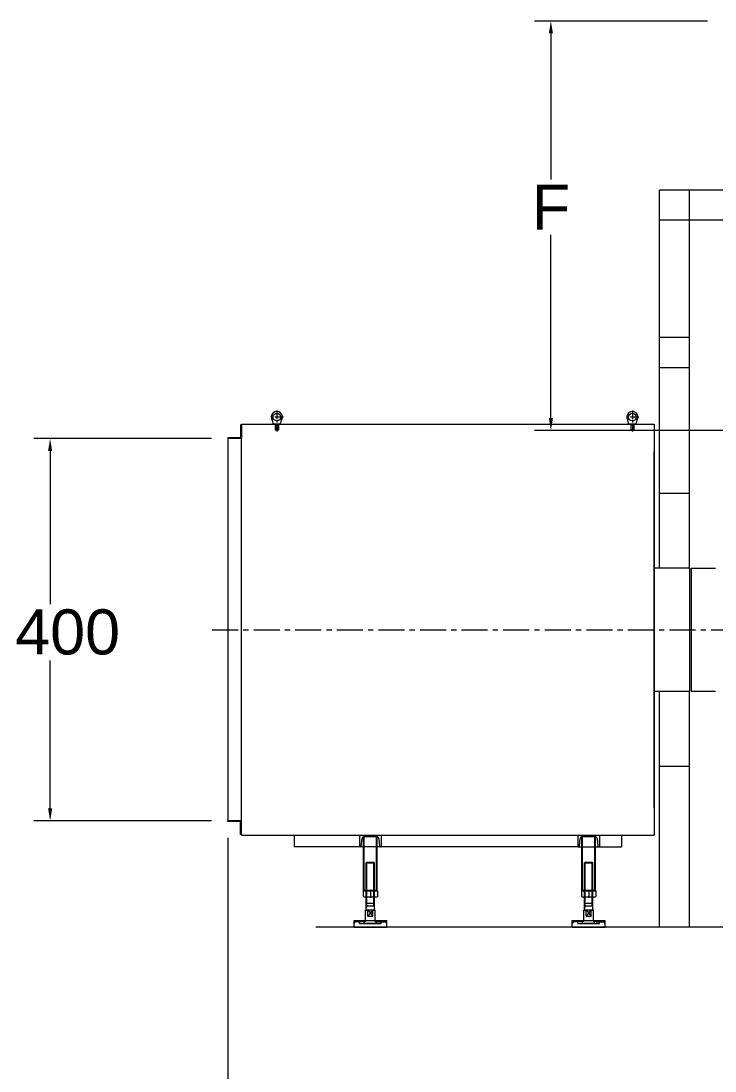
# Model space of a CAD drawing. Header units: millimetres. Extents: x -1 to 671026, y 1 to 511259.
# Drawn here: x 225875 to 290484, y 297290 to 395008 of the extents above; entities that cross this region are included whole.
import ezdxf

# ---------------------------------------------------------------- set-up
doc = ezdxf.new("R2010")
doc.units = ezdxf.units.MM
doc.header["$LTSCALE"] = 25.4
doc.linetypes.add('CENTER', pattern=[50.8, 31.75, -6.35, 6.35, -6.35])
doc.layers.get('Defpoints').update_dxf_attribs({"lineweight": 5})
for name, color, linetype, lineweight in [('CAXA0', 7, 'Continuous', 5), ('CAXA1', 5, 'CENTER', 5), ('中心线', 5, 'CENTER', 5)]:
    doc.layers.add(name, color=color, linetype=linetype, lineweight=lineweight)
doc.styles.add('Roman', font='arial.ttf')
doc.styles.get("Standard").update_dxf_attribs({"font": 'arial.ttf'})
doc.dimstyles.new('ISO-25', dxfattribs={"dimscale": 30, "dimtxt": 38.1, "dimasz": 38.1, "dimexe": 50.8, "dimexo": 50.8, "dimgap": 15.875, "dimtad": 1, "dimtih": 1, "dimtoh": 1, "dimdec": 1, "dimlfac": 0.03937, "dimdsep": 46, "dimtxsty": 'Standard', "dimcen": 63.5, "dimclrd": 7, "dimclre": 7, "dimclrt": 7, "dimadec": 0, "dimazin": 0, "dimtfac": 1, "dimtdec": 1, "dimtmove": 0, "dimatfit": 3, "dimfxl": 25.4, "dimlwd": 5, "dimlwe": 5, "dimarcsym": 0})

# ---------------------------------------------------------------- blocks, each defined once
blk = doc.blocks.new('*D24')
at = {"color": 7, "linetype": 'Continuous', "lineweight": 5, "transparency": 16777216}
for p, q in [((243596, 356141), (227063, 356141)), ((228587, 354998), (228587, 340738)), ((228587, 321724), (228587, 335506)), ((243596, 320581), (227063, 320581))]:
    blk.add_line(p, q, dxfattribs=at)
at = {"color": 7, "transparency": 16777216}
for points in [[(228397, 354998), (228778, 354998), (228587, 356141)], [(228397, 321724), (228778, 321724), (228587, 320581)]]:
    blk.add_solid(points, dxfattribs=at)
at = {"layer": 'Defpoints', "color": 0, "transparency": 16777216}
for p in [(245120, 356141), (228587, 320581), (245120, 320581)]:
    blk.add_point(p, dxfattribs=at)
at = {"color": 7, "lineweight": 5, "transparency": 16777216, "insert": (228587, 338122), "char_height": 4191, "attachment_point": 5, "style": 'Roman'}
blk.add_mtext('1400', dxfattribs=at)
blk = doc.blocks.new('*D18')
at = {"color": 7, "linetype": 'Continuous', "lineweight": 5, "transparency": 16777216}
for p, q in [((245120, 318981), (245120, 288436)), ((402168, 309151), (402168, 288436)), ((246263, 289960), (401025, 289960))]:
    blk.add_line(p, q, dxfattribs=at)
at = {"color": 7, "transparency": 16777216}
for points in [[(246263, 290151), (246263, 289770), (245120, 289960)], [(401025, 290151), (401025, 289770), (402168, 289960)]]:
    blk.add_solid(points, dxfattribs=at)
at = {"layer": 'Defpoints', "color": 0, "transparency": 16777216}
for p in [(245120, 320505), (402168, 310675), (402168, 289960)]:
    blk.add_point(p, dxfattribs=at)
at = {"color": 7, "lineweight": 5, "transparency": 16777216, "insert": (336900, 293145), "char_height": 4191, "attachment_point": 5, "style": 'Roman'}
blk.add_mtext('{\\H1.25x;C}', dxfattribs=at)
blk = doc.blocks.new('*D16')
at = {"color": 7, "linetype": 'Continuous', "lineweight": 5, "transparency": 16777216}
for p, q in [((289788, 395008), (273683, 395008)), ((275207, 393865), (275207, 380250)), ((275207, 358051), (275207, 375107)), ((292625, 356908), (273683, 356908))]:
    blk.add_line(p, q, dxfattribs=at)
at = {"color": 7, "transparency": 16777216}
for points in [[(275017, 393865), (275398, 393865), (275207, 395008)], [(275017, 358051), (275398, 358051), (275207, 356908)]]:
    blk.add_solid(points, dxfattribs=at)
at = {"layer": 'Defpoints', "color": 0, "transparency": 16777216}
for p in [(291312, 395008), (275207, 356908), (294149, 356908)]:
    blk.add_point(p, dxfattribs=at)
at = {"color": 7, "lineweight": 5, "transparency": 16777216, "insert": (275207, 377678), "char_height": 4191, "attachment_point": 5, "style": 'Roman'}
blk.add_mtext('F', dxfattribs=at)

msp = doc.modelspace()

# ---------------------------------------------------------------- linework, layer by layer
at = {"color": 7, "lineweight": 5}
for p, q in [((285328.48, 344082.72), (285328.48, 379255.36)), ((402168.48, 379255.36), (285328.48, 379255.36)), ((288122.48, 344082.72), (288122.48, 379255.36)), ((402168.48, 376461.36), (285328.48, 376461.36)), ((288122.48, 365539.36), (285328.48, 365539.36)), ((288122.48, 362745.36), (285328.48, 362745.36)), ((246314.11, 357411.37), (246314.11, 356217.57)), ((246390.31, 357411.37), (246314.11, 357411.37)), ((246390.31, 357487.57), (284744.31, 357487.57)), ((246390.31, 357411.37), (246390.31, 357487.57)), ((246390.31, 357411.37), (246390.31, 356141.37)), ((249322.74, 357487.57), (249335.78, 357626.87)), ((250061.88, 357487.57), (249322.74, 357487.57)), ((249539.91, 357436.77), (249539.91, 356947.82)), ((249844.71, 357398.67), (249539.91, 357398.67)), ((249558.96, 356928.77), (249539.91, 356947.82)), ((249844.71, 356947.82), (249539.91, 356947.82)), ((249825.66, 356928.77), (249558.96, 356928.77)), ((249561.5, 357398.67), (249561.5, 356928.77)), ((249823.12, 357398.67), (249823.12, 356928.77)), ((249825.66, 356928.77), (249844.71, 356947.82)), ((249844.71, 357436.77), (249844.71, 356947.82)), ((250061.88, 357487.57), (250048.84, 357626.87)), ((282418.94, 357487.57), (282431.98, 357626.87)), ((283158.08, 357487.57), (282418.94, 357487.57)), ((282636.11, 357436.77), (282636.11, 356947.82)), ((282940.91, 357398.67), (282636.11, 357398.67)), ((282655.16, 356928.77), (282636.11, 356947.82)), ((282940.91, 356947.82), (282636.11, 356947.82)), ((282921.86, 356928.77), (282655.16, 356928.77)), ((282657.7, 357398.67), (282657.7, 356928.77)), ((282919.32, 357398.67), (282919.32, 356928.77)), ((282921.86, 356928.77), (282940.91, 356947.82)), ((282940.91, 357436.77), (282940.91, 356947.82)), ((283158.08, 357487.57), (283145.04, 357626.87)), ((284744.31, 357487.57), (284820.51, 357487.57)), ((284820.51, 357487.57), (284820.38, 345981.85)), ((246314.11, 356217.57), (245120.31, 356217.57)), ((245120.31, 356217.57), (245120.31, 356141.37)), ((246390.31, 356141.37), (245120.31, 356141.37)), ((245120.31, 356141.37), (245120.31, 320581.37)), ((246390.31, 319311.37), (246390.31, 356141.37)), ((285328.48, 351061.37), (288122.48, 351061.37)), ((284820.38, 345981.85), (284820.51, 319235.17)), ((288130.1, 344082.72), (284828.01, 344082.72)), ((288122.48, 344076.37), (288122.48, 332646.37)), ((288249.48, 344076.37), (290535.48, 344076.37)), ((288249.48, 344076.37), (288249.48, 332646.37)), ((284828.04, 332652.72), (288130.1, 332652.72)), ((285328.48, 310675.36), (285328.48, 332652.72)), ((288122.48, 310675.36), (288122.48, 332652.72)), ((288249.48, 332646.37), (290535.48, 332646.37)), ((285328.48, 325661.37), (288122.48, 325661.37)), ((246390.31, 320581.37), (245120.31, 320581.37)), ((245120.31, 320505.17), (245120.31, 320581.37)), ((246314.11, 320505.17), (245120.31, 320505.17)), ((246314.11, 319311.37), (246314.11, 320505.17)), ((246390.31, 319311.37), (246314.11, 319311.37)), ((246390.31, 319311.37), (246390.31, 319235.17)), ((246390.31, 319235.17), (284744.31, 319235.17)), ((251292.51, 319235.17), (251292.51, 318142.97)), ((257388.51, 319235.17), (259420.51, 319235.17)), ((257388.51, 319235.17), (257388.51, 318142.97)), ((257552.6, 318234.46), (257621.67, 318925.19)), ((257769.51, 314053.57), (257769.51, 319100.76)), ((257823.86, 319108.17), (258985.15, 319108.17)), ((257823.86, 314053.57), (257833.01, 319108.17)), ((258985.15, 314053.57), (258976.01, 319108.17)), ((259039.51, 314053.57), (259039.51, 319100.76)), ((259187.35, 318925.19), (259256.42, 318234.46)), ((259420.51, 319235.17), (259420.51, 318142.97)), ((277708.51, 319235.17), (279740.51, 319235.17)), ((277708.51, 319235.17), (277708.51, 318142.97)), ((277872.6, 318234.46), (277941.67, 318925.19)), ((278089.51, 314053.57), (278089.51, 319100.76)), ((278143.86, 319108.17), (279305.15, 319108.17)), ((278143.86, 314053.57), (278153.01, 319108.17)), ((279305.15, 314053.57), (279296.01, 319108.17)), ((279359.51, 314053.57), (279359.51, 319100.76)), ((279507.35, 318925.19), (279576.42, 318234.46)), ((279740.51, 319235.17), (279740.51, 318142.97)), ((281772.51, 319235.17), (281772.51, 318142.97)), ((284744.31, 319235.17), (284820.51, 319235.17)), ((277708.51, 318142.97), (251292.51, 318142.97)), ((257451.5, 318142.97), (257388.51, 318142.97)), ((259357.51, 318142.97), (259420.51, 318142.97)), ((277708.51, 318142.97), (281772.51, 318142.97)), ((277771.5, 318142.97), (277708.51, 318142.97)), ((279677.51, 318142.97), (279740.51, 318142.97)), ((258023.51, 316669.76), (258074.31, 316720.56)), ((258023.51, 316669.76), (258785.51, 316669.76)), ((258023.51, 312300.96), (258023.51, 316669.76)), ((258071.63, 312655.69), (258071.63, 316717.88)), ((258074.31, 316720.56), (258734.71, 316720.56)), ((258785.51, 316669.76), (258734.71, 316720.56)), ((258737.39, 312655.69), (258737.39, 316717.88)), ((258785.51, 312300.96), (258785.51, 316669.76)), ((278343.51, 316669.76), (278394.31, 316720.56)), ((278343.51, 316669.76), (279105.51, 316669.76)), ((278343.51, 312300.96), (278343.51, 316669.76)), ((278391.63, 312655.69), (278391.63, 316717.88)), ((278394.31, 316720.56), (279054.71, 316720.56)), ((279105.51, 316669.76), (279054.71, 316720.56)), ((279057.39, 312655.69), (279057.39, 316717.88)), ((279105.51, 312300.96), (279105.51, 316669.76)), ((257729.93, 314053.38), (257729.93, 313537.96)), ((257769.51, 314104.28), (259039.51, 314104.28)), ((257823.86, 314053.57), (259039.51, 314053.57)), ((257898.58, 314104.28), (258910.44, 314104.28)), ((258067.22, 313537.96), (258067.22, 314053.38)), ((258404.51, 314155.18), (258404.51, 313410.86)), ((258741.8, 313537.96), (258741.8, 314053.38)), ((259079.08, 314053.38), (259079.08, 313537.96)), ((278049.93, 314053.38), (278049.93, 313537.96)), ((278089.51, 314104.28), (279359.51, 314104.28)), ((278143.86, 314053.57), (279359.51, 314053.57)), ((278218.58, 314104.28), (279230.44, 314104.28)), ((278387.22, 313537.96), (278387.22, 314053.38)), ((278724.51, 314155.18), (278724.51, 313410.86)), ((279061.8, 313537.96), (279061.8, 314053.38)), ((279399.08, 314053.38), (279399.08, 313537.96)), ((257898.58, 313487.06), (258910.44, 313487.06)), ((258010.81, 312910.56), (258798.21, 312910.56)), ((278218.58, 313487.06), (279230.44, 313487.06)), ((278330.81, 312910.56), (279118.21, 312910.56)), ((258010.81, 312300.96), (257960.01, 312250.16)), ((257960.01, 311208.76), (257960.01, 312250.16)), ((257960.01, 312250.16), (258175.55, 312250.16)), ((258010.81, 312300.96), (258798.21, 312300.96)), ((258023.51, 312656.56), (258785.51, 312656.56)), ((258071.63, 312655.69), (258023.51, 312424.08)), ((258633.46, 312300.96), (258175.55, 311691.36)), ((258175.55, 312300.96), (258633.46, 311691.36)), ((258175.55, 311691.36), (258175.55, 312300.96)), ((258633.46, 311691.36), (258633.46, 312300.96)), ((258633.46, 312250.16), (258849.01, 312250.16)), ((258737.39, 312655.69), (258785.51, 312424.08)), ((258798.21, 312300.96), (258849.01, 312250.16)), ((258849.01, 311208.76), (258849.01, 312250.16)), ((278330.81, 312300.96), (278280.01, 312250.16)), ((278280.01, 311208.76), (278280.01, 312250.16)), ((278280.01, 312250.16), (278495.55, 312250.16)), ((278330.81, 312300.96), (279118.21, 312300.96)), ((278343.51, 312656.56), (279105.51, 312656.56)), ((278391.63, 312655.69), (278343.51, 312424.08)), ((278953.46, 312300.96), (278495.55, 311691.36)), ((278495.55, 312300.96), (278953.46, 311691.36)), ((278495.55, 311691.36), (278495.55, 312300.96)), ((278953.46, 311691.36), (278953.46, 312300.96)), ((278953.46, 312250.16), (279169.01, 312250.16)), ((279057.39, 312655.69), (279105.51, 312424.08)), ((279118.21, 312300.96), (279169.01, 312250.16)), ((279169.01, 311208.76), (279169.01, 312250.16)), ((256880.51, 311310.36), (259928.51, 311310.36)), ((256880.51, 310675.36), (256880.51, 311310.36)), ((256880.51, 310675.36), (256880.51, 311030.96)), ((257388.51, 311157.96), (257007.51, 311157.96)), ((257388.51, 311005.56), (257388.51, 311310.36)), ((257388.51, 311310.36), (259420.51, 311310.36)), ((257388.51, 311005.56), (259420.51, 311005.56)), ((257439.31, 311157.96), (257439.31, 311310.36)), ((257718.71, 311157.96), (257439.31, 311157.96)), ((257718.71, 311157.96), (257718.71, 311310.36)), ((257820.31, 311005.56), (257820.31, 311208.76)), ((257960.01, 311208.76), (257820.31, 311208.76)), ((257833.01, 311056.36), (257833.01, 311208.76)), ((257833.01, 311056.36), (258976.01, 311056.36)), ((257934.61, 311208.76), (257934.61, 311310.36)), ((258175.55, 311691.36), (258633.46, 311691.36)), ((258849.01, 311208.76), (258988.71, 311208.76)), ((258874.41, 311208.76), (258874.41, 311310.36)), ((258976.01, 311056.36), (258976.01, 311208.76)), ((258988.71, 311005.56), (258988.71, 311208.76)), ((259090.31, 311157.96), (259090.31, 311310.36)), ((259090.31, 311157.96), (259369.71, 311157.96)), ((259369.71, 311157.96), (259369.71, 311310.36)), ((259420.51, 311005.56), (259420.51, 311310.36)), ((259420.51, 311157.96), (259801.51, 311157.96)), ((259928.51, 310675.36), (259928.51, 311310.36)), ((259928.51, 310675.36), (259928.51, 311030.96)), ((277200.51, 311310.36), (280248.51, 311310.36)), ((277200.51, 310675.36), (277200.51, 311310.36)), ((277200.51, 310675.36), (277200.51, 311030.96)), ((277708.51, 311157.96), (277327.51, 311157.96)), ((277708.51, 311005.56), (277708.51, 311310.36)), ((277708.51, 311310.36), (279740.51, 311310.36)), ((277708.51, 311005.56), (279740.51, 311005.56)), ((277759.31, 311157.96), (277759.31, 311310.36)), ((278038.71, 311157.96), (277759.31, 311157.96)), ((278038.71, 311157.96), (278038.71, 311310.36)), ((278140.31, 311005.56), (278140.31, 311208.76)), ((278280.01, 311208.76), (278140.31, 311208.76)), ((278153.01, 311056.36), (278153.01, 311208.76)), ((278153.01, 311056.36), (279296.01, 311056.36)), ((278254.61, 311208.76), (278254.61, 311310.36)), ((278495.55, 311691.36), (278953.46, 311691.36)), ((279169.01, 311208.76), (279308.71, 311208.76)), ((279194.41, 311208.76), (279194.41, 311310.36)), ((279296.01, 311056.36), (279296.01, 311208.76)), ((279308.71, 311005.56), (279308.71, 311208.76)), ((279410.31, 311157.96), (279410.31, 311310.36)), ((279410.31, 311157.96), (279689.71, 311157.96)), ((279689.71, 311157.96), (279689.71, 311310.36)), ((279740.51, 311005.56), (279740.51, 311310.36)), ((279740.51, 311157.96), (280121.51, 311157.96)), ((280248.51, 310675.36), (280248.51, 311310.36)), ((280248.51, 310675.36), (280248.51, 311030.96)), ((419547.29, 310675.36), (253324.42, 310675.36)), ((256880.51, 310675.36), (259928.51, 310675.36)), ((256880.51, 310675.36), (259928.51, 310675.36)), ((277200.51, 310675.36), (280248.51, 310675.36)), ((277200.51, 310675.36), (280248.51, 310675.36))]:
    msp.add_line(p, q, dxfattribs=at)
for centre in [(249692.31, 358147.97), (282788.51, 358147.97)]:
    msp.add_circle(centre, 355.6, dxfattribs=at)
for centre, radius, start, end in [((249692.31, 358147.97), 522.05, 324.7571086, 215.2428914), ((282788.51, 358147.97), 522.05, 324.7571086, 215.2428914), ((248954.78, 357626.87), 381, 0, 35.2428914), ((250429.84, 357626.87), 381, 144.7571086, 180), ((282050.98, 357626.87), 381, 0, 35.2428914), ((283526.04, 357626.87), 381, 144.7571086, 180), ((249489.11, 357436.77), 50.8, 0, 90), ((249895.51, 357436.77), 50.8, 90, 180), ((282585.31, 357436.77), 50.8, 0, 90), ((282991.71, 357436.77), 50.8, 90, 180), ((257823.86, 318904.97), 203.2, 90, 174.2894069), ((258985.15, 318904.97), 203.2, 5.7105931, 90), ((278143.86, 318904.97), 203.2, 90, 174.2894069), ((279305.15, 318904.97), 203.2, 5.7105931, 90), ((257451.5, 318244.57), 101.6, 270, 354.2894069), ((259357.51, 318244.57), 101.6, 185.7105931, 270), ((277771.5, 318244.57), 101.6, 270, 354.2894069), ((279677.51, 318244.57), 101.6, 185.7105931, 270), ((257898.58, 313799.44), 304.84, 56.4113187, 123.5886813), ((258404.51, 312961.28), 1143, 72.8370575, 107.1629425), ((258910.44, 313799.44), 304.84, 56.4113187, 123.5886813), ((278218.58, 313799.44), 304.84, 56.4113187, 123.5886813), ((278724.51, 312961.28), 1143, 72.8370575, 107.1629425), ((279230.44, 313799.44), 304.84, 56.4113187, 123.5886813), ((257898.58, 313791.9), 304.84, 236.4113187, 303.5886813), ((258404.51, 314630.06), 1143, 252.8370575, 287.1629425), ((258910.44, 313791.9), 304.84, 236.4113187, 303.5886813), ((278218.58, 313791.9), 304.84, 236.4113187, 303.5886813), ((278724.51, 314630.06), 1143, 252.8370575, 287.1629425), ((279230.44, 313791.9), 304.84, 236.4113187, 303.5886813), ((257007.51, 311030.96), 127, 90, 180), ((258404.51, 314245.64), 3240.09, 259.8407843, 280.1592157), ((259801.51, 311030.96), 127, 0, 90), ((277327.51, 311030.96), 127, 90, 180), ((278724.51, 314245.64), 3240.09, 259.8407843, 280.1592157), ((280121.51, 311030.96), 127, 0, 90)]:
    msp.add_arc(centre, radius, start, end, dxfattribs=at)
at = {"layer": 'CAXA0', "color": 7, "linetype": 'Continuous', "lineweight": 5}
msp.add_line((284820.42, 321781.52), (284820.42, 354953.92), dxfattribs=at)
at = {"layer": 'CAXA1', "linetype": 'CENTER', "lineweight": 5, "ltscale": 3}
msp.add_line((243668.66, 338361.37), (318247.49, 338361.37), dxfattribs=at)
at = {"layer": '中心线', "lineweight": 5}
for p, q in [((249692.31, 358759.21), (249692.31, 356798.41)), ((282788.51, 358759.21), (282788.51, 356798.41)), ((250303.55, 358147.97), (249081.07, 358147.97)), ((283399.75, 358147.97), (282177.27, 358147.97))]:
    msp.add_line(p, q, dxfattribs=at)

# ---------------------------------------------------------------- dimensions: what is measured, and where the dimension line sits
at = {"color": 7, "lineweight": 5}
dim = msp.add_linear_dim(base=(275207.11, 356908.13), p1=(291312.43, 395008.13), p2=(294148.84, 356908.13), angle=90, text='F', dimstyle='ISO-25', override={"dimscale": 30, "dimtxt": 139.7, "dimpost": '\\X', "dimtxsty": 'Roman', "dimtmove": 1}, dxfattribs=at)
dim.commit()
dim.dimension.update_dxf_attribs({"geometry": '*D16', "text_midpoint": (275207.11, 377678.32), "dimtype": 160})
dim = msp.add_linear_dim(base=(228587.26, 320581.37), p1=(245120.31, 356141.37), p2=(245120.31, 320581.37), angle=90, dimstyle='ISO-25', override={"dimscale": 30, "dimtxt": 139.7, "dimpost": '\\X', "dimtxsty": 'Roman', "dimtmove": 1}, dxfattribs=at)
dim.commit()
dim.dimension.update_dxf_attribs({"geometry": '*D24', "text_midpoint": (228587.26, 338122.42), "dimtype": 160})
dim = msp.add_linear_dim(base=(402168.48, 289960.47), p1=(245120.31, 320505.17), p2=(402168.48, 310675.36), text='{\\H1.25x;C}', dimstyle='ISO-25', override={"dimscale": 30, "dimtxt": 139.7, "dimpost": '\\X', "dimtxsty": 'Roman', "dimtmove": 1}, dxfattribs=at)
dim.commit()
dim.dimension.update_dxf_attribs({"geometry": '*D18', "text_midpoint": (336900.26, 289960.47), "dimtype": 160})

doc.saveas('drawing.dxf')
